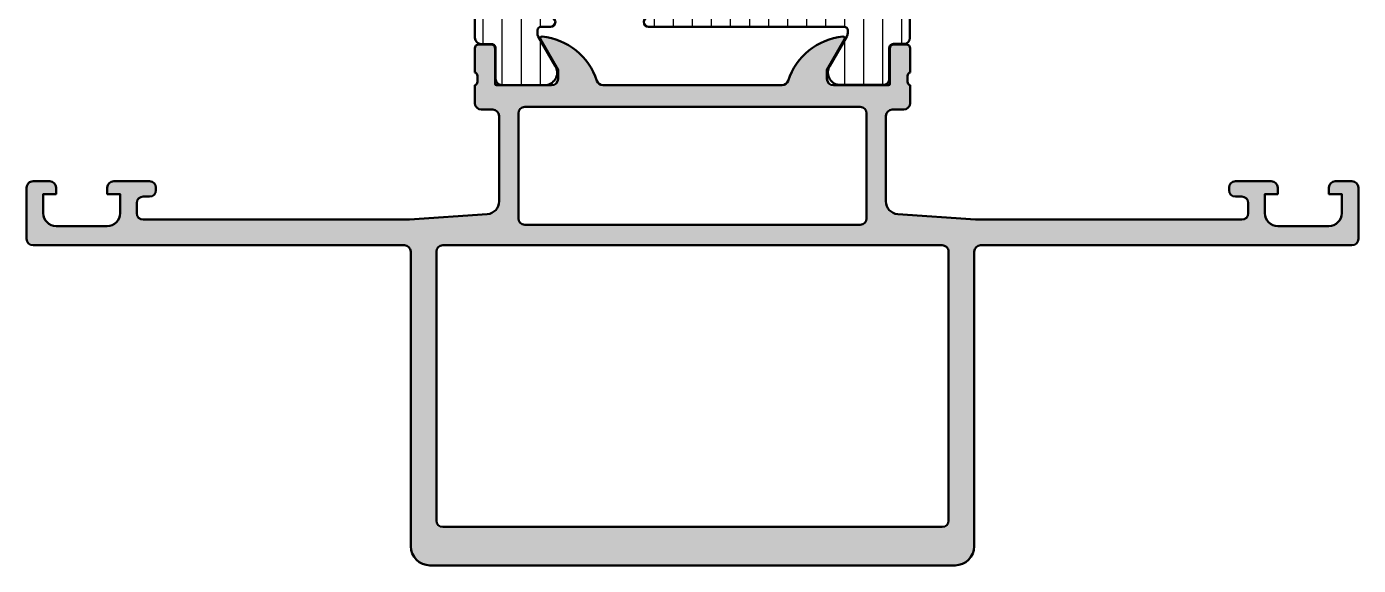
# Model space of a CAD drawing. Extents: x 0 to 104, y -25 to 90.
# Drawn here: x 0 to 104, y -25 to 17.1 of the extents above; entities that cross this region are included whole.
import ezdxf

# ---------------------------------------------------------------- set-up
doc = ezdxf.new("R2010")
doc.units = 0
for name, color, linetype, lineweight in [('0S-Alu contour', 7, 'Continuous', 50), ('0S-Alu hatch', 252, 'Continuous', 25), ('0S-Plastic contour', 254, 'Continuous', 50), ('0S-Plastic hatch', 253, 'Continuous', 25)]:
    doc.layers.add(name, color=color, linetype=linetype, lineweight=lineweight)
pattern_1 = [(90, (0, 0), (-1.4859, 0), [])]

# ---------------------------------------------------------------- blocks, each defined once
blk = doc.blocks.new('284599__5489AD20_7511_4468_A2F4_61C1FBB0407B___2CBFC579_4E90_4104_95AC_3E2B73930142_')
at = {"layer": '0S-Plastic hatch'}
h = blk.add_hatch(dxfattribs=at)
h.set_pattern_fill('ANSI31', color=256, scale=0.4680000000000001, angle=45, style=0)
h.set_pattern_definition(pattern_1)
edge = h.paths.add_edge_path()
edge.add_arc((36.31035115734402, 67.08000300004718), 0.3100000000000023, 269.9999999994918, 360.0079247372467)
edge.add_line((36.62035115437881, 67.08004587700192), (36.62001921162703, 69.47993624934641))
edge.add_ellipse((37.11001518437641, 69.48000402261776), major_axis=(-0.4899959774363704, 0), ratio=1, start_angle=-90.00000000107758, end_angle=0.007924804668903107, ccw=False)
edge.add_line((37.11001518438563, 69.97000000005413), (40.58584232019495, 69.97000000004716))
edge.add_ellipse((40.44424867311881, 68.99018192532434), major_axis=(-0.9899960709244767, 0), ratio=1, start_angle=147.2592430116171, end_angle=261.77710364109817, ccw=False)
edge.add_line((41.27696037809969, 68.45475365110477), (39.95832421846442, 66.17080851286093))
edge.add_arc((40.39999718952937, 65.9158085390754), 0.5099999999999713, 150.0000034006556, 180.0057438232341)
edge.add_line((39.88999719209211, 65.91575741227533), (39.89001982531967, 65.68997393547717))
edge.add_arc((40.15001982405851, 65.69000000009252), 0.2600000000453182, 180.0057438170791, 269.9999999938667)
edge.add_line((40.15001982403068, 65.43000000004722), (40.90042646339479, 65.43000000004717))
edge.add_ellipse((40.90042646339479, 65.04074092693043), major_axis=(-0.3892590731167473, 0), ratio=1, start_angle=89.99999999999898, end_angle=269.999999999999, ccw=False)
edge.add_arc((40.90042646339479, 64.3400000000471), 0.3114818537665798, 90.00000000000134, 180)
edge.add_line((40.58894460962821, 64.3400000000471), (40.5889446096282, 64.13942920476094))
edge.add_ellipse((40.29951540491444, 64.13942920476094), major_axis=(-0.2894292047137625, 0), ratio=1, start_angle=0, end_angle=180, ccw=False)
edge.add_line((40.01008620020067, 64.13942920476094), (40.01008620020066, 64.34000000004725))
edge.add_arc((39.70008620020069, 64.34000000004724), 0.3099999999999667, 0, 86.6615612799523)
edge.add_line((39.71813867315834, 64.64947392175971), (39.5350070145432, 64.64947392175972))
edge.add_arc((39.53500701454318, 64.43947392175966), 0.2100000000000648, 89.99999999999419, 119.999999999996)
edge.add_line((39.43000701454316, 64.62133925655445), (37.79501982400363, 63.6773789619747))
edge.add_arc((38.80001982400369, 61.93666790036814), 2.009999999999894, 120.0000000000039, 180)
edge.add_line((36.7900198240038, 61.93666790036814), (36.79001982400379, 20.54333209967907))
edge.add_arc((38.80001982400376, 20.54333209967906), 2.009999999999962, 180, 240.0000000000016)
edge.add_line((37.79501982400383, 18.80262103807234), (39.4300070145435, 17.85866074349273))
edge.add_arc((39.5350070145435, 18.04052607828747), 0.2100000000000019, 240.0000000000012, 270.0000000000155)
edge.add_line((39.53500701454355, 17.83052607828747), (39.71813867315831, 17.83052607828752))
edge.add_arc((39.70008620020072, 18.13999999999997), 0.3099999999999475, 273.3384387200362, 360)
edge.add_line((40.01008620020066, 18.13999999999997), (40.01008620020066, 18.34057079528622))
edge.add_ellipse((40.29951540491443, 18.34057079528622), major_axis=(-0.2894292047137625, 0), ratio=1, start_angle=180, end_angle=360, ccw=False)
edge.add_line((40.58894460962819, 18.34057079528621), (40.58894460962819, 18.14000000000007))
edge.add_arc((40.90042646339472, 18.14000000000006), 0.31148185376653, 180, 270.0000000000052)
edge.add_ellipse((40.90042646339477, 17.43925907311677), major_axis=(-0.3892590731167544, 0), ratio=1, start_angle=90.00000000000318, end_angle=270.0000000000031, ccw=False)
edge.add_line((40.90042646339479, 17.05000000000002), (40.15001982403066, 17.04999999999999))
edge.add_arc((40.15001982403068, 16.78999999998251), 0.2600000000174809, 90.00000000000314, 179.9942561767024)
edge.add_line((39.89001982531967, 16.79002606462569), (39.88999719209208, 16.56424258771628))
edge.add_arc((40.39999718942559, 16.56419146094403), 0.5099999998962019, 179.9942561797482, 209.9999966024728)
edge.add_line((39.95832421846442, 16.30919148718627), (41.27696037809966, 14.02524634894245))
edge.add_ellipse((40.44424867311881, 13.48981807472284), major_axis=(-0.9899960709244806, 0), ratio=1, start_angle=98.22289635890257, end_angle=212.7407569883865, ccw=False)
edge.add_line((40.58584232019496, 12.50999999999999), (37.1100151843856, 12.50999999999302))
edge.add_ellipse((37.11001518438562, 12.9999959774386), major_axis=(-0.4899959774455791, 0), ratio=1, start_angle=-0.0003024817733034979, end_angle=89.9999999999983, ccw=False)
edge.add_line((36.62001920694687, 12.99999856427788), (36.62035115437881, 15.39995412303326))
edge.add_arc((36.31035115733804, 15.399996999994), 0.3100000000059852, 359.9920752615574, 449.9999999994024)
edge.add_line((36.31035115734127, 15.70999699999998), (35.50001714510139, 15.70999699999281))
edge.add_ellipse((35.50001714510143, 16.19999432109045), major_axis=(-0.4899973210976381, 0), ratio=1, start_angle=0, end_angle=89.99999999999591, ccw=False)
edge.add_line((35.01001982400378, 16.1999943210905), (35.01001982400378, 18.03999999999998))
edge.add_arc((34.80001982400376, 18.03999999999998), 0.2100000000000222, 0, 90.00000000000193)
edge.add_line((34.80001982400376, 18.25000000000001), (30.70001982400379, 18.24999999999995))
edge.add_ellipse((30.70001982400379, 18.73999999999995), major_axis=(-0.4899999999999949, 0), ratio=1, start_angle=0, end_angle=90, ccw=False)
edge.add_line((30.2100198240038, 18.73999999999995), (30.2100198240038, 19.57074922337434))
edge.add_ellipse((31.20001982400378, 19.57074922337434), major_axis=(-0.9899999999999842, 0), ratio=1, start_angle=285.00000000000273, end_angle=360, ccw=False)
edge.add_line((30.94378896935224, 20.5270157914005), (31.69001982400379, 20.7269677462716))
edge.add_line((31.69001982400379, 20.7269677462716), (31.69001982400379, 19.73))
edge.add_line((31.69001982400379, 19.73), (34.00001982400379, 19.73))
edge.add_arc((34.00001982400378, 20.74000000000001), 1.010000000000001, 270.0000000000004, 360)
edge.add_line((35.01001982400378, 20.74000000000001), (35.01001982400379, 23.74000000000002))
edge.add_arc((34.00001982400385, 23.74000000000002), 1.009999999999941, 0, 89.9999999999992)
edge.add_line((34.00001982400386, 24.74999999999996), (31.69001982400379, 24.74999999999998))
edge.add_line((31.69001982400379, 24.74999999999998), (31.69001982400379, 23.75303225372848))
edge.add_line((31.69001982400379, 23.75303225372848), (30.94378896935245, 23.95298420859941))
edge.add_ellipse((31.20001982400388, 24.9092507766257), major_axis=(-0.9900000000000998, 0), ratio=1, start_angle=0, end_angle=75.00000000000517, ccw=False)
edge.add_line((30.21001982400378, 24.90925077662572), (30.21001982400379, 25.74000000000005))
edge.add_ellipse((30.70001982400376, 25.74000000000004), major_axis=(-0.4899999999999701, 0), ratio=1, start_angle=270.0000000000008, end_angle=360, ccw=False)
edge.add_line((30.70001982400375, 26.23000000000001), (34.5000198240038, 26.23000000000001))
edge.add_arc((34.5000198240038, 26.73999999999999), 0.5099999999999838, 270, 360)
edge.add_line((35.01001982400378, 26.73999999999999), (35.01001982400378, 55.74000000004719))
edge.add_arc((34.50001982400378, 55.74000000004719), 0.5100000000000052, 0, 90.0000000000008)
edge.add_line((34.50001982400377, 56.25000000004719), (30.70001982400376, 56.25000000004719))
edge.add_ellipse((30.70001982400376, 56.74000000004716), major_axis=(-0.4899999999999664, 0), ratio=1, start_angle=0, end_angle=89.9999999999996, ccw=False)
edge.add_line((30.2100198240038, 56.74000000004715), (30.21001982400378, 57.57074922342158))
edge.add_ellipse((31.20001982400376, 57.57074922342159), major_axis=(-0.9899999999999771, 0), ratio=1, start_angle=284.9999999999974, end_angle=360, ccw=False)
edge.add_line((30.94378896935231, 58.52701579144775), (31.69001982400378, 58.72696774631877))
edge.add_line((31.69001982400378, 58.72696774631877), (31.69001982400379, 57.73000000004719))
edge.add_line((31.69001982400379, 57.73000000004719), (34.00001982400379, 57.73000000004719))
edge.add_arc((34.00001982400378, 58.7400000000472), 1.010000000000005, 270.0000000000004, 360)
edge.add_line((35.01001982400378, 58.74000000004719), (35.01001982400378, 61.7400000000472))
edge.add_arc((34.00001982400379, 61.7400000000472), 1.009999999999998, 0, 90.0000000000012)
edge.add_line((34.00001982400377, 62.7500000000472), (31.69001982400379, 62.75000000004713))
edge.add_line((31.69001982400379, 62.75000000004713), (31.69001982400379, 61.75303225377563))
edge.add_line((31.69001982400379, 61.75303225377563), (30.94378896935217, 61.95298420864675))
edge.add_ellipse((31.20001982400372, 62.90925077667285), major_axis=(-0.9899999999999335, 0), ratio=1, start_angle=0, end_angle=74.99999999999591, ccw=False)
edge.add_line((30.21001982400379, 62.90925077667285), (30.21001982400379, 63.74000000004723))
edge.add_ellipse((30.70001982400379, 63.74000000004722), major_axis=(-0.4899999999999985, 0), ratio=1, start_angle=270.0000000000004, end_angle=360, ccw=False)
edge.add_line((30.70001982400379, 64.23000000004723), (34.80001982400378, 64.23000000004716))
edge.add_arc((34.80001982400377, 64.44000000004716), 0.210000000000008, 270.0000000000019, 360)
edge.add_line((35.01001982400378, 64.44000000004716), (35.01001982400378, 66.2800056789567))
edge.add_ellipse((35.5000171451015, 66.28000567895668), major_axis=(-0.4899973210977109, 0), ratio=1, start_angle=270.0000000000008, end_angle=360, ccw=False)
edge.add_line((35.50001714510149, 66.77000300005437), (36.31035115734127, 66.77000300004718))
at = {"layer": '0S-Plastic contour', "color": 7}
for points in [[(37.11001518438563, 69.97000000005413), (40.58584232019495, 69.97000000004716)], [(36.62035115437881, 67.08004587700192), (36.62001921162703, 69.47993624934641)], [(41.27696037809969, 68.45475365110477), (39.95832421846442, 66.17080851286093)], [(35.50001714510149, 66.77000300005437), (36.31035115734127, 66.77000300004718)], [(35.01001982400378, 64.44000000004716), (35.01001982400378, 66.2800056789567)], [(39.88999719209211, 65.91575741227533), (39.89001982531967, 65.68997393547717)], [(39.43000701454316, 64.62133925655445), (37.79501982400363, 63.6773789619747)], [(39.71813867315834, 64.64947392175971), (39.5350070145432, 64.64947392175972)], [(40.15001982403068, 65.43000000004722), (40.90042646339479, 65.43000000004717)], [(30.21001982400379, 62.90925077667285), (30.21001982400379, 63.74000000004723)], [(30.70001982400379, 64.23000000004723), (34.80001982400378, 64.23000000004716)], [(40.01008620020067, 64.13942920476094), (40.01008620020066, 64.34000000004725)], [(40.58894460962821, 64.3400000000471), (40.5889446096282, 64.13942920476094)], [(34.00001982400377, 62.7500000000472), (31.69001982400379, 62.75000000004713), (31.69001982400379, 61.75303225377563), (30.94378896935217, 61.95298420864675)], [(35.01001982400378, 58.74000000004719), (35.01001982400378, 61.7400000000472)], [(36.7900198240038, 61.93666790036814), (36.79001982400379, 20.54333209967907)], [(30.94378896935231, 58.52701579144775), (31.69001982400378, 58.72696774631877), (31.69001982400379, 57.73000000004719), (34.00001982400379, 57.73000000004719)], [(30.2100198240038, 56.74000000004715), (30.21001982400378, 57.57074922342158)], [(34.50001982400377, 56.25000000004719), (30.70001982400376, 56.25000000004719)], [(35.01001982400378, 26.73999999999999), (35.01001982400378, 55.74000000004719)], [(30.70001982400375, 26.23000000000001), (34.5000198240038, 26.23000000000001)], [(30.21001982400378, 24.90925077662572), (30.21001982400379, 25.74000000000005)], [(34.00001982400386, 24.74999999999996), (31.69001982400379, 24.74999999999998), (31.69001982400379, 23.75303225372848), (30.94378896935245, 23.95298420859941)], [(35.01001982400378, 20.74000000000001), (35.01001982400379, 23.74000000000002)], [(30.94378896935224, 20.5270157914005), (31.69001982400379, 20.7269677462716), (31.69001982400379, 19.73), (34.00001982400379, 19.73)], [(30.2100198240038, 18.73999999999995), (30.2100198240038, 19.57074922337434)], [(37.79501982400383, 18.80262103807234), (39.4300070145435, 17.85866074349273)], [(34.80001982400376, 18.25000000000001), (30.70001982400379, 18.24999999999995)], [(35.01001982400378, 16.1999943210905), (35.01001982400378, 18.03999999999998)], [(39.53500701454355, 17.83052607828747), (39.71813867315831, 17.83052607828752)], [(40.01008620020066, 18.13999999999997), (40.01008620020066, 18.34057079528622)], [(40.58894460962819, 18.34057079528621), (40.58894460962819, 18.14000000000007)], [(39.89001982531967, 16.79002606462569), (39.88999719209208, 16.56424258771628)], [(40.90042646339479, 17.05000000000002), (40.15001982403066, 17.04999999999999)], [(36.31035115734127, 15.70999699999998), (35.50001714510139, 15.70999699999281)], [(39.95832421846442, 16.30919148718627), (41.27696037809966, 14.02524634894245)], [(36.62001920694687, 12.99999856427788), (36.62035115437881, 15.39995412303326)], [(40.58584232019496, 12.50999999999999), (37.1100151843856, 12.50999999999302)]]:
    blk.add_lwpolyline(points, dxfattribs=at)
at = {"layer": '0S-Plastic contour', "color": 7, "extrusion": (0, 0, -1)}
for centre, radius, start, end in [((-37.11001518437641, 69.48000402261776), 0.4899959774363705, 359.9920751953311, 90.00000000107762), ((-40.44424867311881, 68.99018192532434), 0.9899960709244767, 98.22289635890186, 212.740756988383), ((-35.5000171451015, 66.28000567895668), 0.4899973210977109, 0, 89.99999999999918), ((-40.90042646339479, 65.04074092693043), 0.3892590731167473, 90.00000000000104, 270.000000000001), ((-30.70001982400379, 63.74000000004722), 0.4899999999999985, 0, 89.99999999999959), ((-40.29951540491444, 64.13942920476094), 0.2894292047137625, 180, 0), ((-31.20001982400372, 62.90925077667285), 0.9899999999999337, 285.0000000000041, 0), ((-31.20001982400376, 57.57074922342159), 0.9899999999999771, 0, 75.00000000000264), ((-30.70001982400376, 56.74000000004716), 0.4899999999999665, 270.0000000000004, 0), ((-30.70001982400376, 25.74000000000004), 0.4899999999999701, 0, 89.99999999999918), ((-31.20001982400388, 24.9092507766257), 0.9900000000000998, 284.9999999999948, 0), ((-31.20001982400378, 19.57074922337434), 0.9899999999999842, 0, 74.99999999999727), ((-30.70001982400379, 18.73999999999995), 0.4899999999999949, 270, 0), ((-40.29951540491443, 18.34057079528622), 0.2894292047137625, 0, 180), ((-40.90042646339477, 17.43925907311677), 0.3892590731167544, 89.99999999999687, 269.9999999999968), ((-35.50001714510143, 16.19999432109045), 0.4899973210976381, 270.0000000000041, 0), ((-40.44424867311881, 13.48981807472284), 0.9899960709244808, 147.2592430116135, 261.7771036410974), ((-37.11001518438562, 12.9999959774386), 0.4899959774455791, 270.0000000000017, 0.0003024817733149)]:
    blk.add_arc(centre, radius, start, end, dxfattribs=at)
at = {"layer": '0S-Plastic contour', "color": 7}
for centre, radius, start, end in [((36.31035115734402, 67.08000300004718), 0.3100000000000023, 269.9999999994918, 0.0079247372467711), ((40.39999718952937, 65.9158085390754), 0.5099999999999713, 150.0000034006556, 180.0057438232341), ((40.15001982405851, 65.69000000009252), 0.2600000000453182, 180.0057438170791, 269.9999999938667), ((39.53500701454318, 64.43947392175966), 0.2100000000000648, 89.99999999999419, 119.999999999996), ((39.70008620020069, 64.34000000004724), 0.3099999999999667, 0, 86.6615612799523), ((40.90042646339479, 64.3400000000471), 0.3114818537665798, 90.00000000000134, 180), ((34.80001982400377, 64.44000000004716), 0.210000000000008, 270.0000000000019, 0), ((38.80001982400369, 61.93666790036814), 2.009999999999894, 120.0000000000039, 180), ((34.00001982400379, 61.7400000000472), 1.009999999999998, 0, 90.0000000000012), ((34.00001982400378, 58.7400000000472), 1.010000000000005, 270.0000000000004, 0), ((34.50001982400378, 55.74000000004719), 0.5100000000000052, 0, 90.0000000000008), ((34.5000198240038, 26.73999999999999), 0.5099999999999838, 270, 0), ((34.00001982400385, 23.74000000000002), 1.009999999999941, 0, 89.9999999999992), ((34.00001982400378, 20.74000000000001), 1.010000000000001, 270.0000000000004, 0), ((38.80001982400376, 20.54333209967906), 2.009999999999962, 180, 240.0000000000016), ((34.80001982400376, 18.03999999999998), 0.2100000000000222, 0, 90.00000000000193), ((39.5350070145435, 18.04052607828747), 0.2100000000000019, 240.0000000000012, 270.0000000000155), ((39.70008620020072, 18.13999999999997), 0.3099999999999475, 273.3384387200362, 0), ((40.90042646339472, 18.14000000000006), 0.31148185376653, 180, 270.0000000000052), ((40.15001982403068, 16.78999999998251), 0.2600000000174809, 90.00000000000314, 179.9942561767024), ((36.31035115733804, 15.399996999994), 0.3100000000059852, 359.9920752615574, 89.99999999940248), ((40.39999718942559, 16.56419146094403), 0.5099999998962019, 179.9942561797482, 209.9999966024728)]:
    blk.add_arc(centre, radius, start, end, dxfattribs=at)
blk = doc.blocks.new('284599__A21726DA_8A89_44D6_AFB0_68EF87FF96B7___6D2689E0_EB5F_433C_AA26_90F8A80AC4B4_')
at = {"layer": '0S-Plastic hatch'}
h = blk.add_hatch(dxfattribs=at)
h.set_pattern_fill('ANSI31', color=256, scale=0.4680000000000001, angle=45, style=0)
h.set_pattern_definition(pattern_1)
edge = h.paths.add_edge_path()
edge.add_line((68.97999312112317, 66.28000567895667), (68.97999312112314, 64.4400000000472))
edge.add_arc((69.19999312112319, 64.4400000000472), 0.2200000000000415, 180, 270)
edge.add_line((69.19999312112319, 64.22000000004716), (73.29999312112315, 64.22000000004715))
edge.add_ellipse((73.2999931211232, 63.74000000004717), major_axis=(-0.4799999999999756, 0), ratio=1, start_angle=180, end_angle=270.0000000000051, ccw=False)
edge.add_line((73.77999312112317, 63.74000000004718), (73.77999312112311, 62.90925077667278))
edge.add_ellipse((72.79999312112318, 62.90925077667284), major_axis=(-0.9799999999999327, 0), ratio=1, start_angle=105.0000000000079, end_angle=180, ccw=False)
edge.add_line((73.05363578532376, 61.96264346690965), (72.31999312112313, 61.76606450750401))
edge.add_line((72.31999312112313, 61.76606450750401), (72.31999312112313, 62.76000000004708))
edge.add_line((72.31999312112313, 62.76000000004708), (69.99999312112315, 62.76000000004717))
edge.add_arc((69.99999312112311, 61.74000000004717), 1.019999999999996, 89.99999999999761, 180)
edge.add_line((68.97999312112312, 61.74000000004719), (68.97999312112307, 58.74000000004718))
edge.add_arc((69.99999312112307, 58.74000000004717), 1.019999999999996, 180, 269.9999999999976)
edge.add_line((69.99999312112303, 57.72000000004718), (72.31999312112306, 57.72000000004712))
edge.add_line((72.31999312112306, 57.72000000004712), (72.31999312112308, 58.71393549259032))
edge.add_line((72.31999312112308, 58.71393549259032), (73.05363578532352, 58.51735653318481))
edge.add_ellipse((72.79999312112305, 57.57074922342152), major_axis=(-0.9800000000000002, 0), ratio=1, start_angle=180, end_angle=255, ccw=False)
edge.add_line((73.77999312112306, 57.57074922342153), (73.77999312112303, 56.74000000004708))
edge.add_ellipse((73.29999312112307, 56.74000000004707), major_axis=(-0.4799999999999613, 0), ratio=1, start_angle=90, end_angle=180, ccw=False)
edge.add_line((73.29999312112307, 56.26000000004712), (69.49999312112303, 56.26000000004717))
edge.add_arc((69.49999312112305, 55.74000000004716), 0.5200000000000174, 90.00000000000314, 180)
edge.add_line((68.97999312112304, 55.74000000004716), (68.97999312112253, 26.73999999999999))
edge.add_arc((69.49999312112251, 26.73999999999999), 0.5199999999999818, 180, 270)
edge.add_line((69.49999312112251, 26.22000000000001), (73.29999312112255, 26.21999999999995))
edge.add_ellipse((73.2999931211226, 25.73999999999998), major_axis=(-0.4799999999999649, 0), ratio=1, start_angle=180, end_angle=270.0000000000034, ccw=False)
edge.add_line((73.77999312112256, 25.73999999999998), (73.77999312112252, 24.90925077662564))
edge.add_ellipse((72.79999312112244, 24.90925077662565), major_axis=(-0.980000000000075, 0), ratio=1, start_angle=104.99999999999369, end_angle=180, ccw=False)
edge.add_line((73.05363578532283, 23.96264346686225), (72.31999312112254, 23.76606450745684))
edge.add_line((72.31999312112254, 23.76606450745684), (72.31999312112252, 24.75999999999994))
edge.add_line((72.31999312112252, 24.75999999999994), (69.99999312112243, 24.75999999999994))
edge.add_arc((69.99999312112243, 23.74), 1.019999999999928, 90, 180)
edge.add_line((68.9799931211225, 23.74000000000002), (68.97999312112243, 20.73999999999999))
edge.add_arc((69.99999312112243, 20.73999999999998), 1.019999999999981, 180, 270)
edge.add_line((69.99999312112243, 19.72), (72.31999312112245, 19.71999999999995))
edge.add_line((72.31999312112245, 19.71999999999995), (72.31999312112247, 20.71393549254314))
edge.add_line((72.31999312112247, 20.71393549254314), (73.053635785323, 20.51735653313754))
edge.add_ellipse((72.79999312112248, 19.57074922337431), major_axis=(-0.9799999999999561, 0), ratio=1, start_angle=180, end_angle=254.99999999999682, ccw=False)
edge.add_line((73.77999312112244, 19.57074922337427), (73.77999312112239, 18.73999999999988))
edge.add_ellipse((73.29999312112238, 18.73999999999988), major_axis=(-0.4799999999999898, 0), ratio=1, start_angle=90, end_angle=180, ccw=False)
edge.add_line((73.29999312112238, 18.25999999999988), (69.19999312112242, 18.26))
edge.add_arc((69.1999931211224, 18.03999999999998), 0.2200000000000202, 89.99999999999628, 180)
edge.add_line((68.97999312112239, 18.03999999999999), (68.97999312112236, 16.1999943210905))
edge.add_ellipse((68.49999580002466, 16.1999943210905), major_axis=(-0.4799973210976845, 0), ratio=1, start_angle=90, end_angle=180, ccw=False)
edge.add_line((68.49999580002466, 15.71999699999282), (67.68966178778231, 15.71999700000002))
edge.add_arc((67.68966178778226, 15.39999699999991), 0.3200000000001104, 89.99999999998728, 180.0079248428868)
edge.add_line((67.3696617908431, 15.39995273932772), (67.36999373359484, 13.00006236694499))
edge.add_ellipse((66.88999776077102, 12.99999597740812), major_axis=(-0.4799959774150587, 0), ratio=1, start_angle=89.99999999638862, end_angle=180.0079247336595, ccw=False)
edge.add_line((66.88999776074078, 12.51999999999306), (63.41489127612707, 12.52000000000008))
edge.add_ellipse((63.5557642720073, 13.48981807472293), major_axis=(-0.9799960709244713, 0), ratio=1, start_angle=-32.754707704905115, end_angle=81.73518387497859, ccw=False)
edge.add_line((62.73159290657348, 14.0200386509234), (64.05034898099638, 16.30419148770038))
edge.add_arc((63.60001575559682, 16.56419146097192), 0.5199999999999702, 330.0000034006527, 360.0057438232976)
edge.add_line((64.12001575298385, 16.56424359025828), (64.11999311975626, 16.79002706700078))
edge.add_arc((63.8499931210404, 16.78999999992749), 0.2700000000725762, 0.0057438113683433, 89.99999998807768)
edge.add_line((63.84999312109658, 17.06000000000007), (48.57100665410336, 17.06000000000091))
edge.add_ellipse((48.57100665410337, 17.43925907311738), major_axis=(-0.3792590731164722, 0), ratio=1, start_angle=-90.00000000000102, end_angle=89.99999999999898, ccw=False)
edge.add_line((48.57100665410339, 17.81851814623385), (61.95485714260001, 17.81851814623363))
edge.add_arc((61.95485714260001, 18.14000000000016), 0.321481853766528, 270, 360)
edge.add_line((62.27633899636654, 18.14000000000016), (62.27633899636654, 18.34057079528633))
edge.add_ellipse((62.55576820108031, 18.34057079528633), major_axis=(-0.2794292047137645, 0), ratio=1, start_angle=180, end_angle=360, ccw=False)
edge.add_line((62.83519740579407, 18.34057079528632), (62.83519740579407, 18.14000000000007))
edge.add_arc((63.155197405794, 18.14000000000006), 0.3199999999999292, 180, 273.2858470668808)
edge.add_line((63.17353898004064, 17.82052607828796), (64.46500593058262, 17.82052607828754))
edge.add_arc((64.46500593058266, 18.04052607828755), 0.2200000000000166, 269.9999999999852, 300.0000000000014)
edge.add_line((64.57500593058269, 17.85000048945496), (66.20999312112238, 18.79396078403456))
edge.add_arc((65.19999312112246, 20.54333209967915), 2.019999999999978, 299.9999999999977, 360)
edge.add_line((67.21999312112244, 20.54333209967912), (67.21999312112312, 61.93666790036814))
edge.add_arc((65.19999312112324, 61.93666790036818), 2.019999999999882, 0, 59.99999999999507)
edge.add_line((66.20999312112333, 63.68603921601255), (64.5750059305838, 64.62999951059234))
edge.add_arc((64.46500593058373, 64.43947392175977), 0.2200000000000307, 59.9999999999834, 89.99999999998889)
edge.add_line((64.46500593058377, 64.65947392175981), (63.17353898004355, 64.65947392175966))
edge.add_arc((63.15519740579507, 64.34000000004731), 0.320000000000277, 86.71415293279529, 180)
edge.add_line((62.83519740579479, 64.34000000004733), (62.83519740579482, 64.13942920476106))
edge.add_ellipse((62.55576820108105, 64.13942920476106), major_axis=(-0.2794292047137716, 0), ratio=1, start_angle=0, end_angle=180, ccw=False)
edge.add_line((62.27633899636728, 64.13942920476107), (62.2763389963673, 64.34000000004718))
edge.add_arc((61.95485714260072, 64.34000000004721), 0.3214818537665778, 0, 89.99999999999747)
edge.add_line((61.95485714260073, 64.6614818538138), (48.57100665410414, 64.66148185381402))
edge.add_ellipse((48.57100665410413, 65.04074092693044), major_axis=(-0.3792590731164154, 0), ratio=1, start_angle=-89.99999999999898, end_angle=90.00000000000108, ccw=False)
edge.add_line((48.57100665410412, 65.42000000004685), (63.84999312109631, 65.42000000004731))
edge.add_arc((63.84999312109631, 65.69000000006477), 0.2700000000174612, 270, 359.9942561767024)
edge.add_line((64.11999311975705, 65.68997293293532), (64.12001575298491, 65.91575641268227))
edge.add_arc((63.60001575559754, 65.9158085390754), 0.5200000000000208, 359.9942564954373, 389.999996599348)
edge.add_line((64.05034898099714, 66.17580851234698), (62.73159290657436, 68.459961349124))
edge.add_ellipse((63.55576427200821, 68.99018192532444), major_axis=(-0.9799960709244782, 0), ratio=1, start_angle=-81.73518387497239, end_angle=32.754707704901875, ccw=False)
edge.add_line((63.41489127612788, 69.96000000004727), (66.88999776074147, 69.96000000005418))
edge.add_ellipse((66.88999776074144, 69.48000402260864), major_axis=(-0.4799959774455403, 0), ratio=1, start_angle=179.9920752627074, end_angle=269.9999999999966, ccw=False)
edge.add_line((67.36999373359572, 69.47993763304146), (67.36966179084392, 67.08004726074341))
edge.add_arc((67.6896617877948, 67.08000300005907), 0.320000000011834, 179.9920751549516, 269.9999999978448)
edge.add_line((67.68966178778277, 66.76000300004723), (68.49999580002567, 66.76000300005437))
edge.add_ellipse((68.49999580002559, 66.28000567895678), major_axis=(-0.4799973210975849, 0), ratio=1, start_angle=180, end_angle=269.9999999999898, ccw=False)
at = {"layer": '0S-Plastic contour', "color": 7}
for points in [[(63.41489127612788, 69.96000000004727), (66.88999776074147, 69.96000000005418)], [(67.36999373359572, 69.47993763304146), (67.36966179084392, 67.08004726074341)], [(64.05034898099714, 66.17580851234698), (62.73159290657436, 68.459961349124)], [(67.68966178778277, 66.76000300004723), (68.49999580002567, 66.76000300005437)], [(64.11999311975705, 65.68997293293532), (64.12001575298491, 65.91575641268227)], [(68.97999312112317, 66.28000567895667), (68.97999312112314, 64.4400000000472)], [(48.57100665410412, 65.42000000004685), (63.84999312109631, 65.42000000004731)], [(61.95485714260073, 64.6614818538138), (48.57100665410414, 64.66148185381402)], [(64.46500593058377, 64.65947392175981), (63.17353898004355, 64.65947392175966)], [(66.20999312112333, 63.68603921601255), (64.5750059305838, 64.62999951059234)], [(62.27633899636728, 64.13942920476107), (62.2763389963673, 64.34000000004718)], [(62.83519740579479, 64.34000000004733), (62.83519740579482, 64.13942920476106)], [(69.19999312112319, 64.22000000004716), (73.29999312112315, 64.22000000004715)], [(73.77999312112317, 63.74000000004718), (73.77999312112311, 62.90925077667278)], [(73.05363578532376, 61.96264346690965), (72.31999312112313, 61.76606450750401), (72.31999312112313, 62.76000000004708), (69.99999312112315, 62.76000000004717)], [(67.21999312112244, 20.54333209967912), (67.21999312112312, 61.93666790036814)], [(68.97999312112312, 61.74000000004719), (68.97999312112307, 58.74000000004718)], [(69.99999312112303, 57.72000000004718), (72.31999312112306, 57.72000000004712), (72.31999312112308, 58.71393549259032), (73.05363578532352, 58.51735653318481)], [(73.77999312112306, 57.57074922342153), (73.77999312112303, 56.74000000004708)], [(73.29999312112307, 56.26000000004712), (69.49999312112303, 56.26000000004717)], [(68.97999312112304, 55.74000000004716), (68.97999312112253, 26.73999999999999)], [(69.49999312112251, 26.22000000000001), (73.29999312112255, 26.21999999999995)], [(73.77999312112256, 25.73999999999998), (73.77999312112252, 24.90925077662564)], [(73.05363578532283, 23.96264346686225), (72.31999312112254, 23.76606450745684), (72.31999312112252, 24.75999999999994), (69.99999312112243, 24.75999999999994)], [(68.9799931211225, 23.74000000000002), (68.97999312112243, 20.73999999999999)], [(69.99999312112243, 19.72), (72.31999312112245, 19.71999999999995), (72.31999312112247, 20.71393549254314), (73.053635785323, 20.51735653313754)], [(64.57500593058269, 17.85000048945496), (66.20999312112238, 18.79396078403456)], [(73.77999312112244, 19.57074922337427), (73.77999312112239, 18.73999999999988)], [(48.57100665410339, 17.81851814623385), (61.95485714260001, 17.81851814623363)], [(62.27633899636654, 18.14000000000016), (62.27633899636654, 18.34057079528633)], [(62.83519740579407, 18.34057079528632), (62.83519740579407, 18.14000000000007)], [(63.17353898004064, 17.82052607828796), (64.46500593058262, 17.82052607828754)], [(68.97999312112239, 18.03999999999999), (68.97999312112236, 16.1999943210905)], [(73.29999312112238, 18.25999999999988), (69.19999312112242, 18.26)], [(63.84999312109658, 17.06000000000007), (48.57100665410336, 17.06000000000091)], [(64.12001575298385, 16.56424359025828), (64.11999311975626, 16.79002706700078)], [(62.73159290657348, 14.0200386509234), (64.05034898099638, 16.30419148770038)], [(68.49999580002466, 15.71999699999282), (67.68966178778231, 15.71999700000002)], [(67.3696617908431, 15.39995273932772), (67.36999373359484, 13.00006236694499)], [(66.88999776074078, 12.51999999999306), (63.41489127612707, 12.52000000000008)]]:
    blk.add_lwpolyline(points, dxfattribs=at)
at = {"layer": '0S-Plastic contour', "color": 7, "extrusion": (0, 0, -1)}
for centre, radius, start, end in [((-63.55576427200821, 68.99018192532444), 0.9799960709244782, 327.2452922950982, 81.73518387497239), ((-66.88999776074144, 69.48000402260864), 0.4799959774455403, 90.0000000000034, 180.0079247372927), ((-68.49999580002559, 66.28000567895678), 0.479997321097585, 90.00000000001017, 180), ((-48.57100665410413, 65.04074092693044), 0.3792590731164154, 269.9999999999989, 89.99999999999893), ((-62.55576820108105, 64.13942920476106), 0.2794292047137716, 180, 0), ((-73.2999931211232, 63.74000000004717), 0.4799999999999756, 89.99999999999491, 180), ((-72.79999312112318, 62.90925077667284), 0.9799999999999329, 180, 254.9999999999921), ((-72.79999312112305, 57.57074922342152), 0.9800000000000002, 105, 180), ((-73.29999312112307, 56.74000000004707), 0.4799999999999614, 180, 270), ((-73.2999931211226, 25.73999999999998), 0.4799999999999649, 89.99999999999662, 180), ((-72.79999312112244, 24.90925077662565), 0.980000000000075, 180, 255.0000000000063), ((-72.79999312112248, 19.57074922337431), 0.9799999999999561, 105.0000000000032, 180), ((-73.29999312112238, 18.73999999999988), 0.4799999999999898, 180, 270), ((-48.57100665410337, 17.43925907311738), 0.3792590731164722, 270.0000000000011, 90.00000000000108), ((-62.55576820108031, 18.34057079528633), 0.2794292047137645, 0, 180), ((-68.49999580002466, 16.1999943210905), 0.4799973210976845, 180, 270), ((-63.5557642720073, 13.48981807472293), 0.9799960709244713, 278.2648161250214, 32.75470770490505), ((-66.88999776077102, 12.99999597740812), 0.4799959774150587, 179.9920752663405, 270.0000000036114)]:
    blk.add_arc(centre, radius, start, end, dxfattribs=at)
at = {"layer": '0S-Plastic contour', "color": 7}
for centre, radius, start, end in [((67.6896617877948, 67.08000300005907), 0.320000000011834, 179.9920751549516, 269.9999999978448), ((63.84999312109631, 65.69000000006477), 0.2700000000174612, 270, 359.9942561767024), ((63.60001575559754, 65.9158085390754), 0.5200000000000208, 359.9942564954373, 29.999996599348), ((61.95485714260072, 64.34000000004721), 0.3214818537665778, 0, 89.99999999999747), ((63.15519740579507, 64.34000000004731), 0.320000000000277, 86.71415293279529, 180), ((64.46500593058373, 64.43947392175977), 0.2200000000000307, 59.9999999999834, 89.99999999998889), ((65.19999312112324, 61.93666790036818), 2.019999999999882, 0, 59.99999999999507), ((69.19999312112319, 64.4400000000472), 0.2200000000000415, 180, 270), ((69.99999312112311, 61.74000000004717), 1.019999999999996, 89.99999999999761, 180), ((69.99999312112307, 58.74000000004717), 1.019999999999996, 180, 269.9999999999976), ((69.49999312112305, 55.74000000004716), 0.5200000000000174, 90.00000000000314, 180), ((69.49999312112251, 26.73999999999999), 0.5199999999999818, 180, 270), ((69.99999312112243, 23.74), 1.019999999999928, 90, 180), ((65.19999312112246, 20.54333209967915), 2.019999999999978, 299.9999999999977, 0), ((69.99999312112243, 20.73999999999998), 1.019999999999981, 180, 270), ((61.95485714260001, 18.14000000000016), 0.321481853766528, 270, 0), ((63.155197405794, 18.14000000000006), 0.3199999999999292, 180, 273.2858470668808), ((64.46500593058266, 18.04052607828755), 0.2200000000000166, 269.9999999999852, 300.0000000000014), ((69.1999931211224, 18.03999999999998), 0.2200000000000202, 89.99999999999628, 180), ((63.8499931210404, 16.78999999992749), 0.2700000000725762, 0.0057438113683433, 89.99999998807768), ((63.60001575559682, 16.56419146097192), 0.5199999999999702, 330.0000034006527, 0.0057438232975819), ((67.68966178778226, 15.39999699999991), 0.3200000000001104, 89.99999999998728, 180.0079248428868)]:
    blk.add_arc(centre, radius, start, end, dxfattribs=at)
blk = doc.blocks.new('445350__FA7A1A58_4228_4A39_B091_5CA6F74B41E4_')
at = {"layer": '0S-Alu hatch'}
h = blk.add_hatch(color=256, dxfattribs=at)
edge = h.paths.add_edge_path()
edge.add_ellipse((36.4, 10.1), major_axis=(-0.5000000000000018, 0), ratio=1, start_angle=180, end_angle=270, ccw=False)
edge.add_line((36.9, 10.1), (36.89999999999999, 3.431119203401296))
edge.add_ellipse((35.89999999999998, 3.431119203401303), major_axis=(-1.000000000000007, 0), ratio=1, start_angle=94.08561677997528, end_angle=180, ccw=False)
edge.add_line((35.9712470499879, 2.433660503570563), (29.89999999999999, 2.000000000000004))
edge.add_line((29.89999999999999, 2.000000000000004), (9.100000000000001, 2.000000000000003))
edge.add_ellipse((9.100000000000001, 2.500000000000007), major_axis=(-0.5000000000000049, 0), ratio=1, start_angle=0, end_angle=90, ccw=False)
edge.add_line((8.599999999999998, 2.500000000000008), (8.6, 3.300000000000004))
edge.add_ellipse((9.1, 3.300000000000002), major_axis=(-0.5, 0), ratio=1, start_angle=270.0000000000002, end_angle=360, ccw=False)
edge.add_line((9.099999999999998, 3.800000000000001), (9.600000000000001, 3.800000000000002))
edge.add_arc((9.6, 4.300000000000004), 0.5000000000000018, 270.0000000000002, 360)
edge.add_line((10.1, 4.300000000000004), (10.1, 4.500000000000006))
edge.add_arc((9.6, 4.500000000000001), 0.5, 0, 89.9999999999998)
edge.add_line((9.600000000000001, 5.000000000000001), (6.800000000000002, 5.000000000000002))
edge.add_arc((6.800000000000002, 4.500000000000001), 0.5000000000000009, 90, 180)
edge.add_line((6.300000000000001, 4.500000000000001), (6.300000000000001, 4.000000000000003))
edge.add_line((6.300000000000001, 4.000000000000003), (7.300000000000001, 4.000000000000003))
edge.add_line((7.300000000000001, 4.000000000000003), (7.300000000000001, 2.500000000000001))
edge.add_ellipse((6.300000000000003, 2.500000000000003), major_axis=(-0.9999999999999982, 0), ratio=1, start_angle=90, end_angle=180, ccw=False)
edge.add_line((6.300000000000002, 1.500000000000003), (2.299999999999999, 1.500000000000002))
edge.add_ellipse((2.3, 2.500000000000002), major_axis=(-1, 0), ratio=1, start_angle=0, end_angle=90, ccw=False)
edge.add_line((1.299999999999999, 2.500000000000002), (1.299999999999999, 4.000000000000002))
edge.add_line((1.299999999999999, 4.000000000000002), (2.299999999999999, 4.000000000000002))
edge.add_line((2.299999999999999, 4.000000000000002), (2.299999999999999, 4.500000000000002))
edge.add_arc((1.8, 4.500000000000002), 0.4999999999999999, 0, 89.99999999999994)
edge.add_line((1.8, 5.000000000000002), (0.4999999999999999, 5.000000000000002))
edge.add_arc((0.4999999999999997, 4.500000000000002), 0.5, 89.99999999999999, 180)
edge.add_line((-3e-16, 4.500000000000002), (0, 0.5000000000000036))
edge.add_arc((0.5000000000000036, 0.5000000000000036), 0.5000000000000036, 180, 270)
edge.add_line((0.5000000000000034, 0), (29.5, 0))
edge.add_ellipse((29.5, -0.5000000000000008), major_axis=(-0.5000000000000008, 0), ratio=1, start_angle=180, end_angle=270, ccw=False)
edge.add_line((30, -0.5), (30, -23.49999999999999))
edge.add_arc((31.49999999999999, -23.49999999999999), 1.5, 180, 270)
edge.add_line((31.49999999999999, -24.99999999999999), (72.49999999999999, -24.99999999999998))
edge.add_arc((72.49999999999999, -23.49999999999998), 1.5, 270, 360)
edge.add_line((73.99999999999999, -23.49999999999998), (73.99999999999999, -0.4999999999999965))
edge.add_ellipse((74.49999999999999, -0.499999999999991), major_axis=(-0.5, 0), ratio=1, start_angle=270, end_angle=360, ccw=False)
edge.add_line((74.49999999999999, 4.7e-15), (103.5, 3.6e-15))
edge.add_arc((103.5, 0.500000000000031), 0.5000000000000275, 270, 360)
edge.add_line((104, 0.5000000000000343), (104, 4.500000000000024))
edge.add_arc((103.5, 4.500000000000021), 0.4999999999999716, 0, 90)
edge.add_line((103.5, 4.999999999999992), (102.2, 5))
edge.add_arc((102.2, 4.499999999999988), 0.5000000000000125, 90, 180)
edge.add_line((101.7, 4.499999999999989), (101.7, 4.000000000000002))
edge.add_line((101.7, 4.000000000000002), (102.7, 4.000000000000002))
edge.add_line((102.7, 4.000000000000002), (102.7, 2.499999999999983))
edge.add_ellipse((101.7, 2.499999999999992), major_axis=(-1, 0), ratio=1, start_angle=89.9999999999992, end_angle=180, ccw=False)
edge.add_line((101.6999999999999, 1.499999999999992), (97.70000000000002, 1.500000000000002))
edge.add_ellipse((97.70000000000003, 2.500000000000033), major_axis=(-1.000000000000031, 0), ratio=1, start_angle=0, end_angle=89.9999999999992, ccw=False)
edge.add_line((96.69999999999999, 2.500000000000024), (96.70000000000002, 4.000000000000003))
edge.add_line((96.70000000000002, 4.000000000000003), (97.70000000000002, 4.000000000000003))
edge.add_line((97.70000000000002, 4.000000000000003), (97.69999999999999, 4.499999999999991))
edge.add_arc((97.19999999999997, 4.499999999999991), 0.5000000000000142, 0, 89.99999999999837)
edge.add_line((97.19999999999997, 5.000000000000005), (94.40000000000003, 5.000000000000003))
edge.add_arc((94.40000000000003, 4.499999999999976), 0.5000000000000266, 90, 180)
edge.add_line((93.89999999999998, 4.499999999999941), (93.9, 4.299999999999966))
edge.add_arc((94.4, 4.300000000000001), 0.5, 180, 270)
edge.add_line((94.4, 3.800000000000001), (94.9, 3.800000000000002))
edge.add_ellipse((94.9, 3.300000000000009), major_axis=(-0.4999999999999934, 0), ratio=1, start_angle=180, end_angle=270, ccw=False)
edge.add_line((95.4, 3.300000000000003), (95.4, 2.500000000000007))
edge.add_ellipse((94.9, 2.500000000000001), major_axis=(-0.5, 0), ratio=1, start_angle=90, end_angle=180, ccw=False)
edge.add_line((94.9, 2.000000000000007), (74.09999999999998, 2.000000000000004))
edge.add_line((74.09999999999998, 2.000000000000004), (68.02875295001208, 2.433660503570564))
edge.add_ellipse((68.1, 3.431119203401283), major_axis=(-0.9999999999999847, 0), ratio=1, start_angle=0, end_angle=85.9143832200246, ccw=False)
edge.add_line((67.1, 3.431119203401288), (67.1, 10.1))
edge.add_ellipse((67.6, 10.10000000000001), major_axis=(-0.5, 0), ratio=1, start_angle=270, end_angle=360, ccw=False)
edge.add_line((67.6, 10.6), (68.5, 10.6))
edge.add_arc((68.5, 11.1), 0.5, 270, 360)
edge.add_line((69, 11.1), (69, 12.50000000000001))
edge.add_ellipse((69.07883644654305, 12.76752059199315), major_axis=(-0.2788950563274552, 0), ratio=1, start_angle=-1.1645893741002737, end_angle=73.58012358050757, ccw=False)
edge.add_line((68.79999899999999, 12.77318899999153), (68.79999900000001, 13.22678299999153))
edge.add_ellipse((69.07886709564319, 13.23244365946856), major_axis=(-0.278925541737157, 0), ratio=1, start_angle=-73.57540544464092, end_angle=1.1628700728796844, ccw=False)
edge.add_line((69, 13.4999869999915), (69, 15.379998))
edge.add_arc((68.69999999999999, 15.379998), 0.3000000000000114, 0, 90)
edge.add_line((68.69999999999999, 15.67999800000001), (67.7200256809572, 15.67999800000002))
edge.add_arc((67.7200256809572, 15.37999800000002), 0.2999999999999971, 90, 180)
edge.add_line((67.4200256809572, 15.37999800000002), (67.42002568095722, 12.62000000000003))
edge.add_ellipse((67.30002568095723, 12.62000000000002), major_axis=(-0.1199999999999903, 0), ratio=1, start_angle=90, end_angle=180, ccw=False)
edge.add_line((67.30002568095723, 12.50000000000003), (63.00000000000004, 12.50000000000004))
edge.add_ellipse((63.00000000000004, 13.00000000000003), major_axis=(-0.4999999999999841, 0), ratio=1, start_angle=0, end_angle=90, ccw=False)
edge.add_line((62.50000000000005, 13.00000000000008), (62.50000000000013, 13.7000000000001))
edge.add_line((62.50000000000013, 13.7000000000001), (63.88149545762249, 16.09282032302761))
edge.add_arc((63.76188021535185, 16.16188021535176), 0.1381197846482815, 329.9999999999999, 455.6225775507901)
edge.add_arc((64.23822324117367, 11.3233911381529), 4.999999999999308, 95.62257755079098, 162.2515836439297)
edge.add_ellipse((58.99999999999987, 13.00000000000072), major_axis=(-0.5000000000006926, 0), ratio=1, start_angle=90, end_angle=162.25158364393, ccw=False)
edge.add_line((58.99999999999987, 12.50000000000003), (45.00000000000015, 12.50000000000003))
edge.add_ellipse((45.00000000000015, 13.00000000000063), major_axis=(-0.5000000000005987, 0), ratio=1, start_angle=17.748416356071175, end_angle=89.9999999999992, ccw=False)
edge.add_arc((39.76177675882635, 11.32339113815279), 4.999999999999412, 17.74841635607035, 84.37742244920948)
edge.add_arc((40.23811978464815, 16.16188021535176), 0.1381197846482757, 84.37742244921265, 209.9999999999975)
edge.add_line((40.1185045423775, 16.09282032302763), (41.49999999999987, 13.70000000000008))
edge.add_line((41.49999999999987, 13.70000000000008), (41.49999999999993, 13.00000000000006))
edge.add_ellipse((40.99999999999995, 13.00000000000001), major_axis=(-0.4999999999999787, 0), ratio=1, start_angle=90, end_angle=180, ccw=False)
edge.add_line((40.99999999999995, 12.50000000000004), (36.69997431904278, 12.50000000000003))
edge.add_ellipse((36.69997431904278, 12.62000000000002), major_axis=(-0.1199999999999903, 0), ratio=1, start_angle=0, end_angle=90, ccw=False)
edge.add_line((36.57997431904279, 12.62000000000002), (36.57997431904279, 15.37999800000001))
edge.add_arc((36.27997431904278, 15.37999800000001), 0.3000000000000114, 0, 90.00000000000136)
edge.add_line((36.27997431904277, 15.67999800000002), (35.30000000000001, 15.67999800000002))
edge.add_arc((35.30000000000001, 15.37999800000001), 0.3000000000000114, 90, 180)
edge.add_line((35, 15.37999800000001), (35, 13.49998699999152))
edge.add_ellipse((34.92113290435684, 13.23244365946858), major_axis=(-0.278925541737144, 0), ratio=1, start_angle=178.8371299271092, end_angle=253.5754054446462, ccw=False)
edge.add_line((35.200001, 13.2267829999915), (35.200001, 12.77318899999117))
edge.add_ellipse((34.92116355345694, 12.76752059199311), major_axis=(-0.2788950563274384, 0), ratio=1, start_angle=106.4198764194935, end_angle=181.1645893740318, ccw=False)
edge.add_line((35, 12.49999999999999), (35.00000000000001, 11.1))
edge.add_arc((35.5, 11.1), 0.4999999999999929, 180, 269.9999999999984)
edge.add_line((35.49999999999999, 10.60000000000001), (36.4, 10.60000000000001))
edge = h.paths.add_edge_path()
edge.add_line((65.1, 1.600000000000003), (38.9, 1.600000000000001))
edge.add_ellipse((38.9, 2.100000000000001), major_axis=(-0.5, 0), ratio=1, start_angle=0, end_angle=90, ccw=False)
edge.add_line((38.4, 2.100000000000001), (38.40000000000001, 10.3))
edge.add_ellipse((38.9, 10.3), major_axis=(-0.5, 0), ratio=1, start_angle=270, end_angle=360, ccw=False)
edge.add_line((38.9, 10.8), (65.1, 10.8))
edge.add_ellipse((65.1, 10.3), major_axis=(-0.5, 0), ratio=1, start_angle=180, end_angle=270, ccw=False)
edge.add_line((65.6, 10.29999999999999), (65.6, 2.100000000000003))
edge.add_ellipse((65.1, 2.100000000000003), major_axis=(-0.5, 0), ratio=1, start_angle=90, end_angle=180, ccw=False)
edge = h.paths.add_edge_path()
edge.add_line((32, -21.49999999999999), (32, -0.5))
edge.add_ellipse((32.5, -0.5000000000000001), major_axis=(-0.5, 0), ratio=1, start_angle=270, end_angle=360, ccw=False)
edge.add_line((32.5, -2e-16), (71.49999999999999, -2e-16))
edge.add_ellipse((71.5, -0.5000000000000002), major_axis=(-0.5, 0), ratio=1, start_angle=180, end_angle=270.00000000000165, ccw=False)
edge.add_line((72, -0.5000000000000036), (72, -21.5))
edge.add_ellipse((71.5, -21.5), major_axis=(-0.5, 0), ratio=1, start_angle=90, end_angle=180, ccw=False)
edge.add_line((71.5, -22), (32.5, -21.99999999999999))
edge.add_ellipse((32.5, -21.49999999999999), major_axis=(-0.5, 0), ratio=1, start_angle=0, end_angle=90, ccw=False)
at = {"layer": '0S-Alu contour', "color": 7}
for points in [[(36.27997431904277, 15.67999800000002), (35.30000000000001, 15.67999800000002)], [(40.1185045423775, 16.09282032302763), (41.49999999999987, 13.70000000000008), (41.49999999999993, 13.00000000000006)], [(62.50000000000005, 13.00000000000008), (62.50000000000013, 13.7000000000001), (63.88149545762249, 16.09282032302761)], [(68.69999999999999, 15.67999800000001), (67.7200256809572, 15.67999800000002)], [(35, 15.37999800000001), (35, 13.49998699999152)], [(36.57997431904279, 12.62000000000002), (36.57997431904279, 15.37999800000001)], [(67.4200256809572, 15.37999800000002), (67.42002568095722, 12.62000000000003)], [(69, 13.4999869999915), (69, 15.379998)], [(35, 12.49999999999999), (35.00000000000001, 11.1)], [(35.200001, 13.2267829999915), (35.200001, 12.77318899999117)], [(40.99999999999995, 12.50000000000004), (36.69997431904278, 12.50000000000003)], [(58.99999999999987, 12.50000000000003), (45.00000000000015, 12.50000000000003)], [(67.30002568095723, 12.50000000000003), (63.00000000000004, 12.50000000000004)], [(68.79999899999999, 12.77318899999153), (68.79999900000001, 13.22678299999153)], [(69, 11.1), (69, 12.50000000000001)], [(35.49999999999999, 10.60000000000001), (36.4, 10.60000000000001)], [(38.9, 10.8), (65.1, 10.8)], [(67.6, 10.6), (68.5, 10.6)], [(36.9, 10.1), (36.89999999999999, 3.431119203401296)], [(38.4, 2.100000000000001), (38.40000000000001, 10.3)], [(65.6, 10.29999999999999), (65.6, 2.100000000000003)], [(67.1, 3.431119203401288), (67.1, 10.1)], [(-3e-16, 4.500000000000002), (0, 0.5000000000000036)], [(1.8, 5.000000000000002), (0.4999999999999999, 5.000000000000002)], [(1.299999999999999, 2.500000000000002), (1.299999999999999, 4.000000000000002), (2.299999999999999, 4.000000000000002), (2.299999999999999, 4.500000000000002)], [(6.300000000000001, 4.500000000000001), (6.300000000000001, 4.000000000000003), (7.300000000000001, 4.000000000000003), (7.300000000000001, 2.500000000000001)], [(9.600000000000001, 5.000000000000001), (6.800000000000002, 5.000000000000002)], [(10.1, 4.300000000000004), (10.1, 4.500000000000006)], [(93.89999999999998, 4.499999999999941), (93.9, 4.299999999999966)], [(97.19999999999997, 5.000000000000005), (94.40000000000003, 5.000000000000003)], [(96.69999999999999, 2.500000000000024), (96.70000000000002, 4.000000000000003), (97.70000000000002, 4.000000000000003), (97.69999999999999, 4.499999999999991)], [(101.7, 4.499999999999989), (101.7, 4.000000000000002), (102.7, 4.000000000000002), (102.7, 2.499999999999983)], [(103.5, 4.999999999999992), (102.2, 5)], [(104, 0.5000000000000343), (104, 4.500000000000024)], [(8.599999999999998, 2.500000000000008), (8.6, 3.300000000000004)], [(9.099999999999998, 3.800000000000001), (9.600000000000001, 3.800000000000002)], [(94.4, 3.800000000000001), (94.9, 3.800000000000002)], [(95.4, 3.300000000000003), (95.4, 2.500000000000007)], [(35.9712470499879, 2.433660503570563), (29.89999999999999, 2.000000000000004), (9.100000000000001, 2.000000000000003)], [(94.9, 2.000000000000007), (74.09999999999998, 2.000000000000004), (68.02875295001208, 2.433660503570564)], [(6.300000000000002, 1.500000000000003), (2.299999999999999, 1.500000000000002)], [(65.1, 1.600000000000003), (38.9, 1.600000000000001)], [(101.6999999999999, 1.499999999999992), (97.70000000000002, 1.500000000000002)], [(0.5000000000000034, 0), (29.5, 0)], [(74.49999999999999, 4.7e-15), (103.5, 3.6e-15)], [(30, -0.5), (30, -23.49999999999999)], [(32, -21.49999999999999), (32, -0.5000000000000002)], [(32.5, -2e-16), (71.49999999999999, -2e-16)], [(72, -0.5000000000000036), (72, -21.5)], [(73.99999999999999, -23.49999999999998), (73.99999999999999, -0.4999999999999965)], [(71.5, -22), (32.5, -21.99999999999999)], [(31.49999999999999, -24.99999999999999), (72.49999999999999, -24.99999999999998)]]:
    blk.add_lwpolyline(points, dxfattribs=at)
for centre, radius, start, end in [((35.30000000000001, 15.37999800000001), 0.3000000000000114, 90, 180), ((36.27997431904278, 15.37999800000001), 0.3000000000000114, 0, 90.00000000000136), ((40.23811978464815, 16.16188021535176), 0.1381197846482757, 84.37742244921265, 209.9999999999975), ((39.76177675882635, 11.32339113815279), 4.999999999999412, 17.74841635607035, 84.37742244920948), ((64.23822324117367, 11.3233911381529), 4.999999999999308, 95.62257755079098, 162.2515836439297), ((63.76188021535185, 16.16188021535176), 0.1381197846482815, 329.9999999999999, 95.62257755079013), ((67.7200256809572, 15.37999800000002), 0.2999999999999971, 90, 180), ((68.69999999999999, 15.379998), 0.3000000000000114, 0, 90), ((35.5, 11.1), 0.4999999999999929, 180, 269.9999999999984), ((68.5, 11.1), 0.5, 270, 0), ((0.4999999999999997, 4.500000000000002), 0.5, 89.99999999999999, 180), ((1.8, 4.500000000000002), 0.4999999999999999, 0, 89.99999999999994), ((6.800000000000002, 4.500000000000001), 0.5000000000000009, 90, 180), ((9.6, 4.500000000000001), 0.5, 0, 89.9999999999998), ((9.6, 4.300000000000004), 0.5000000000000018, 270.0000000000002, 0), ((94.40000000000003, 4.499999999999976), 0.5000000000000266, 90, 180), ((94.4, 4.300000000000001), 0.5, 180, 270), ((97.19999999999997, 4.499999999999991), 0.5000000000000142, 0, 89.99999999999837), ((102.2, 4.499999999999988), 0.5000000000000125, 90, 180), ((103.5, 4.500000000000021), 0.4999999999999716, 0, 90), ((0.5000000000000036, 0.5000000000000036), 0.5000000000000036, 180, 270), ((103.5, 0.500000000000031), 0.5000000000000275, 270, 0), ((31.49999999999999, -23.49999999999999), 1.5, 180, 270), ((72.49999999999999, -23.49999999999998), 1.5, 270, 0)]:
    blk.add_arc(centre, radius, start, end, dxfattribs=at)
at = {"layer": '0S-Alu contour', "color": 7, "extrusion": (0, 0, -1)}
for centre, radius, start, end in [((-34.92113290435684, 13.23244365946858), 0.278925541737144, 106.4245945553538, 181.1628700728909), ((-34.92116355345694, 12.76752059199311), 0.2788950563274384, 178.8354106259682, 253.5801235805065), ((-36.69997431904278, 12.62000000000002), 0.1199999999999903, 270, 0), ((-40.99999999999995, 13.00000000000001), 0.4999999999999787, 180, 270), ((-45.00000000000015, 13.00000000000063), 0.5000000000005987, 270.0000000000008, 342.2515836439288), ((-58.99999999999987, 13.00000000000072), 0.5000000000006926, 197.7484163560701, 270), ((-63.00000000000004, 13.00000000000003), 0.4999999999999841, 270, 0), ((-67.30002568095723, 12.62000000000002), 0.1199999999999903, 180, 270), ((-69.07883644654305, 12.76752059199315), 0.2788950563274552, 286.4198764194924, 1.164589374100367), ((-69.07886709564319, 13.23244365946856), 0.278925541737157, 358.8371299271203, 73.57540544464095), ((-36.4, 10.1), 0.5000000000000018, 90, 180), ((-38.9, 10.3), 0.5, 0, 90), ((-65.1, 10.3), 0.5, 90, 180), ((-67.6, 10.10000000000001), 0.5, 0, 90), ((-9.1, 3.300000000000002), 0.5, 0, 89.9999999999998), ((-35.89999999999998, 3.431119203401303), 1.000000000000007, 180, 265.9143832200247), ((-68.1, 3.431119203401283), 0.9999999999999847, 274.0856167799754, 0), ((-94.9, 3.300000000000009), 0.4999999999999934, 90, 180), ((-2.3, 2.500000000000002), 1, 270, 0), ((-6.300000000000003, 2.500000000000003), 0.9999999999999982, 180, 270.0000000000001), ((-9.100000000000001, 2.500000000000007), 0.5000000000000049, 270, 0), ((-38.9, 2.100000000000001), 0.5, 270, 0), ((-65.1, 2.100000000000003), 0.5, 180, 270), ((-94.9, 2.500000000000001), 0.5, 180, 270), ((-97.70000000000003, 2.500000000000033), 1.000000000000031, 270.0000000000008, 0), ((-101.7, 2.499999999999992), 1, 180, 270.0000000000008), ((-29.5, -0.5000000000000008), 0.5000000000000008, 90, 180), ((-71.5, -0.5000000000000002), 0.5, 89.99999999999837, 180), ((-74.49999999999999, -0.499999999999991), 0.5, 0, 90), ((-32.5, -0.5000000000000001), 0.5, 0, 90), ((-32.5, -21.49999999999999), 0.5, 270, 0), ((-71.5, -21.5), 0.5, 180, 270)]:
    blk.add_arc(centre, radius, start, end, dxfattribs=at)
blk = doc.blocks.new('441500__019AFF28_B1B4_4084_B8DB_32284AD351A1_')
at = {"layer": '0S-Alu contour', "color": 7}
blk.add_blockref('445350__FA7A1A58_4228_4A39_B091_5CA6F74B41E4_', (0, 0), dxfattribs=at)
at = {"layer": '0S-Plastic contour', "color": 7}
for name in ['284599__5489AD20_7511_4468_A2F4_61C1FBB0407B___2CBFC579_4E90_4104_95AC_3E2B73930142_', '284599__A21726DA_8A89_44D6_AFB0_68EF87FF96B7___6D2689E0_EB5F_433C_AA26_90F8A80AC4B4_']:
    blk.add_blockref(name, (0, 0), dxfattribs=at)

msp = doc.modelspace()

# ---------------------------------------------------------------- block references
at = {"layer": '0S-Alu contour', "color": 7}
msp.add_blockref('441500__019AFF28_B1B4_4084_B8DB_32284AD351A1_', (0, 0), dxfattribs=at)

doc.saveas('drawing.dxf')
